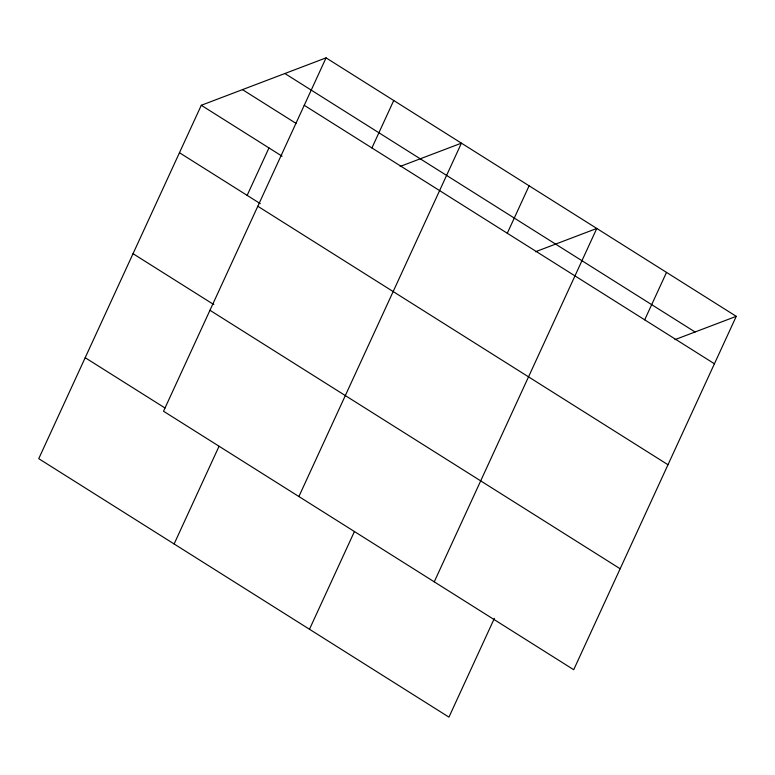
<?xml version="1.0" encoding="UTF-8"?>
<svg xmlns="http://www.w3.org/2000/svg" width="775" height="775" viewBox="0 0 775 775"><rect width="100%" height="100%" fill="white"/><g stroke="black" fill="none" stroke-linecap="round" stroke-linejoin="round"><path stroke-width="1.16" d="M326.062 57.863L163.525 411.234L573.713 669.716L736.25 316.336L326.062 57.863L201.287 105.284L38.75 458.664L448.938 717.137L494.373 618.373M247.148 195.368L268.964 147.928M174.113 543.963L219.034 446.293M371.923 147.947L393.739 100.508M298.888 496.533L461.425 143.152L400.152 166.441M309.477 629.261L354.398 531.592M507.286 233.246L529.102 185.806M434.252 581.831L596.789 228.451L535.515 251.739M644.693 319.833L666.519 272.393M674.977 339.624L736.25 316.336M284.88 73.509L695.078 331.991M304.236 105.303L714.434 363.775M242.459 89.629L296.002 123.37M201.287 105.284L282.1 156.211M179.471 152.723L260.284 203.651M257.804 206.257L667.992 464.738M133.029 253.687L213.842 304.604M209.957 310.281L620.145 568.753M85.182 357.701L164.988 407.989"/></g></svg>
